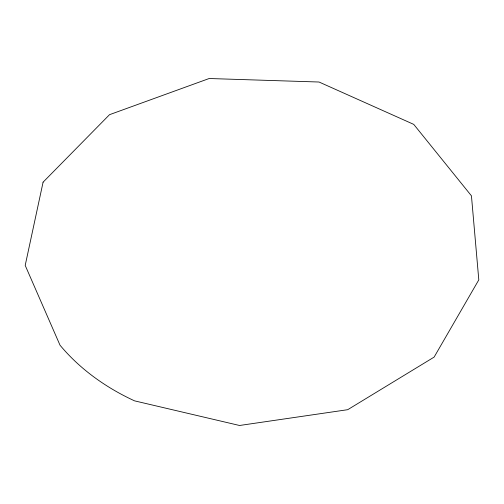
<?xml version="1.0" encoding="UTF-8"?>
<svg xmlns="http://www.w3.org/2000/svg" width="504" height="504" viewBox="0 0 504 504"><rect width="100%" height="100%" fill="white"/><g stroke="black" fill="none" stroke-linecap="round" stroke-linejoin="round"><path stroke-width="0.76" d="M43.086 182.177L25.2 265.406L60.001 345.171A228.929 175.367 -0.7 0 0 134.562 400.856L239.539 425.483L347.716 409.689L434.12 357.103L478.8 279.877L471.448 195.842L413.752 124.387L319.038 82.02L209.173 78.517L109.519 114.685L43.086 182.177"/></g></svg>
